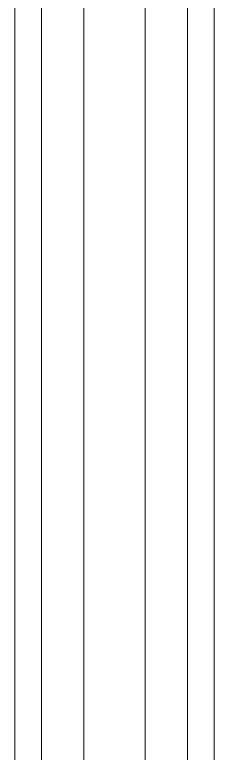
# Model space of a CAD drawing. Header units: millimetres. Extents: x 4021 to 183614, y -11746 to 71065.
# Drawn here: x 86739 to 86889, y 15799 to 16356 of the extents above; entities that cross this region are included whole.
import ezdxf

# ---------------------------------------------------------------- set-up
doc = ezdxf.new("R2010")
doc.units = ezdxf.units.MM
for name, color, linetype, lineweight in [('A-FLOR', 192, 'Continuous', 9), ('A-GENM', 13, 'Continuous', 20), ('A-WALL', 113, 'Continuous', 20)]:
    doc.layers.add(name, color=color, linetype=linetype, lineweight=lineweight)

# ---------------------------------------------------------------- blocks, each defined once
blk = doc.blocks.new('Duct Fittings 1 - Duct Fittings 1-5840427-Copy of COLOUR_R_F')
at = {"layer": 'A-GENM'}
for p, q in [((86889.29, 31732.49), (86889.29, 7907.49)), ((86869.29, 7907.49), (86869.29, 31712.49)), ((86837.29, 31680.49), (86837.29, 7907.49)), ((86791.29, 7907.49), (86791.29, 31634.49)), ((86759.29, 31602.49), (86759.29, 7907.49))]:
    blk.add_line(p, q, dxfattribs=at)

msp = doc.modelspace()

# ---------------------------------------------------------------- linework, layer by layer
at = {"layer": 'A-FLOR'}
msp.add_line((86889.29, 31732.49), (86889.29, 7907.49), dxfattribs=at)
at = {"layer": 'A-WALL'}
msp.add_line((86739.29, 31582.49), (86739.29, 7907.49), dxfattribs=at)

# ---------------------------------------------------------------- block references
at = {"layer": 'A-GENM'}
msp.add_blockref('Duct Fittings 1 - Duct Fittings 1-5840427-Copy of COLOUR_R_F', (0, 0), dxfattribs=at)

doc.saveas('drawing.dxf')
